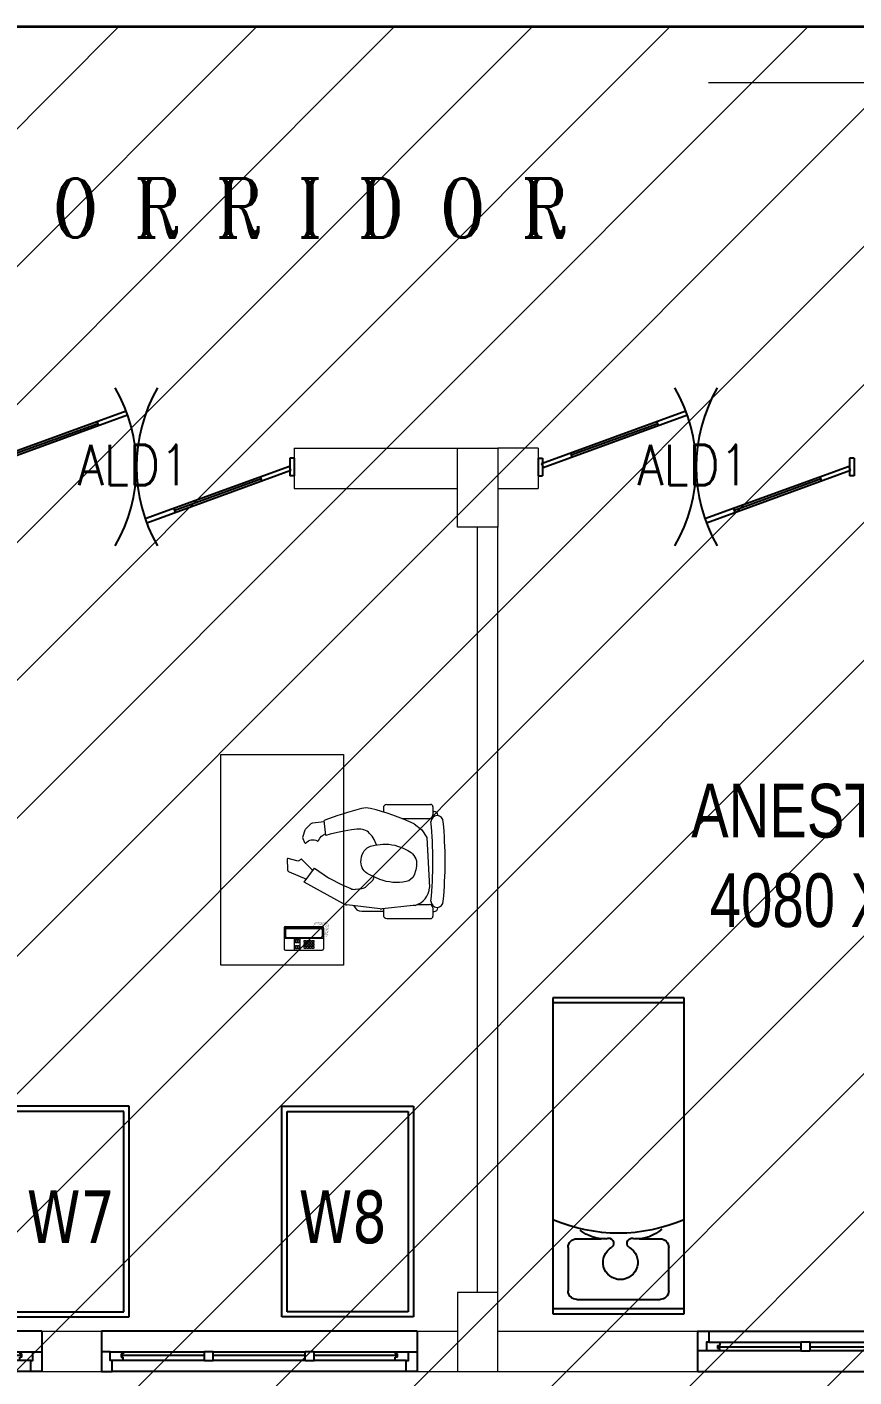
# Model space of a CAD drawing. Extents: x 2733443 to 3206532, y -1516114 to -1264405.
# Drawn here: x 3171525 to 3176239, y -1306177 to -1298485 of the extents above; entities that cross this region are included whole.
import ezdxf
from ezdxf.enums import TextEntityAlignment as Align

# ---------------------------------------------------------------- set-up
doc = ezdxf.new("R2010")
doc.units = 0
doc.header["$MEASUREMENT"] = 0
doc.linetypes.add('1', pattern=[0, 0, 0])
for name, color, linetype in [('ALD1', 7, 'Continuous'), ('DOOR', 40, 'Continuous'), ('furniture', 33, 'Continuous'), ('HS', 251, '1'), ('Plan', 44, 'Continuous'), ('Railing', 34, '1'), ('TEXT', 5, '1')]:
    doc.layers.add(name, color=color, linetype=linetype)
for name, color, linetype, lineweight in [('Column', 162, 'Continuous', 13), ('WALL', 7, '1', 35), ('windows', 4, 'Continuous', 0)]:
    doc.layers.add(name, color=color, linetype=linetype, lineweight=lineweight)
doc.styles.add('ARI', font='arial.ttf')
doc.styles.add('JCK', font='verdana.ttf', dxfattribs={"width": 0.75})
doc.styles.add('ROMANS', font='romans.shx')
doc.styles.add('RT', font='romant.shx')

# ---------------------------------------------------------------- blocks, each defined once
blk = doc.blocks.new('6w')
at = {"layer": 'Plan'}
for p, q in [((-36, 9.2), (-36, 0)), ((36, 9.2), (36, 0))]:
    blk.add_line(p, q, dxfattribs=at)
at = {"layer": 'Plan', "color": 143}
for p, q in [((-36, 9.2), (36, 9.2)), ((-31, 4), (-31.5, 4)), ((-31.5, 3.25), (-31.5, 4)), ((-31.5, 3.61), (-12.5, 3.61)), ((-31.5, 3.25), (-31, 3.25)), ((-31, 4.5), (-31, 4)), ((-31, 2.5), (-31, 3.25)), ((-10.5, 3.61), (10.5, 3.61)), ((34, 4.5), (12.5, 4.5)), ((12.5, 3.61), (31.5, 3.61)), ((31, 4.5), (31, 4)), ((31, 4), (31.5, 4)), ((31.5, 3.25), (31, 3.25)), ((31, 2.5), (31, 3.25)), ((31.5, 4), (31.5, 3.25)), ((-33.5, 2.5), (-12.5, 2.5)), ((-33.5, 0), (33.5, 0)), ((-10.5, 2.5), (10.5, 2.5)), ((12.5, 2.5), (33.5, 2.5))]:
    blk.add_line(p, q, dxfattribs=at)
at = {"layer": 'Plan', "color": 40}
for p, q in [((-12.5, 2.5), (-12.5, 4.5)), ((-12.5, 4.5), (-10.5, 4.5)), ((-10.5, 2.5), (-10.5, 4.5)), ((10.5, 4.5), (12.5, 4.5)), ((10.5, 2.5), (10.5, 4.5)), ((12.5, 2.5), (12.5, 4.5)), ((-10.5, 2.5), (-12.5, 2.5)), ((12.5, 2.5), (10.5, 2.5))]:
    blk.add_line(p, q, dxfattribs=at)
for points in [[(-34, 4.5), (-36, 4.5), (-36, 0), (-33.5, 0), (-33.5, 2.5), (-34, 2.5), (-34, 4.5)], [(34, 4.5), (36, 4.5), (36, 0), (33.5, 0), (33.5, 2.5), (34, 2.5), (34, 4.5)]]:
    blk.add_lwpolyline(points, close=True, dxfattribs=at)
at = {"layer": 'Plan', "color": 143}
for points in [[(-12.5, 4.5), (-34, 4.5)], [(10.5, 4.5), (-10.5, 4.5)]]:
    blk.add_lwpolyline(points, dxfattribs=at)
blk = doc.blocks.new('A$C27C2381A')
at = {"layer": 'furniture'}
for p, q in [((750, 1800), (0, 1800)), ((0, 1800), (0, 0)), ((750, 1770.5), (0, 1770.5)), ((750, 0), (750, 1800)), ((137.4, 427.1), (279, 427.1)), ((492.7, 427.1), (612.6, 427.1)), ((88.2, 377.9), (88.2, 130.3)), ((661.8, 130.3), (661.8, 377.9)), ((137.4, 81.1), (612.6, 81.1)), ((0, 29.5), (750, 29.5)), ((0, 0), (750, 0))]:
    blk.add_line(p, q, dxfattribs=at)
at = {"layer": 'furniture', "extrusion": (0, 0, -1)}
for centre, major_axis, ratio, start_param, end_param in [((375, 1815.7), (0, 1357), 0.832875, 2.803386, 3.479799), ((294.6, 642.7), (-68.8, -205), 0.993949, -0.370916, 0.370916), ((478, 642.8), (152.9, -152.9), 1, 0.057548, 0.834547), ((137.4, 377.9), (34.8, 34.8), 1, 3.926991, 5.497787), ((318.6, 401.3), (-3.5, -29), 1, 2.514084, 5.464678), ((453.1, 401.3), (3.7, -29), 1, 0.827079, 3.777674), ((612.6, 377.9), (-34.8, 34.8), 1, 0.785398, 2.356194), ((385.9, 293.1), (-99, 0), 0.994805, 2.082243, 7.342535), ((137.4, 130.3), (-34.8, 34.8), 1, 3.926991, 5.497787), ((612.6, 130.3), (34.8, 34.8), 1, 0.785398, 2.356194)]:
    blk.add_ellipse(centre, major_axis=major_axis, ratio=ratio, start_param=start_param, end_param=end_param, dxfattribs=at)
blk = doc.blocks.new('Z$W@#5624')
at = {"layer": 'DOOR'}
for p, q in [((19.2, 469.7), (840.4, 768.6)), ((27.7, 446.2), (848.9, 745.1)), ((187.7, 517.8), (680.4, 697.1)), ((676.2, 708.8), (684.7, 685.4)), ((0, 399.5), (0, 499.4)), ((0, 499.4), (25, 499.4)), ((19.2, 469.7), (27.7, 446.2)), ((25, 399.5), (25, 499.4)), ((183.4, 529.5), (192, 506)), ((1797.8, 499.4), (1772.8, 499.4)), ((1772.8, 399.5), (1772.8, 499.4)), ((1797.8, 399.5), (1797.8, 499.4)), ((0, 399.5), (25, 399.5)), ((1770, 452.6), (948.8, 153.7)), ((1778.6, 429.2), (957.4, 130.3)), ((1614.3, 369.4), (1605.8, 392.9)), ((1778.6, 429.2), (1770, 452.6)), ((1797.8, 399.5), (1772.8, 399.5)), ((1610.1, 381.1), (1117.3, 201.8)), ((1113.1, 213.5), (1121.6, 190.1))]:
    blk.add_line(p, q, dxfattribs=at)
at = {"layer": 'DOOR', "color": 145}
for centre, start_param, end_param in [((0, 449.4), 2.617994, 3.665191), ((1797.8, 449.4), -0.523599, 0.523599)]:
    blk.add_ellipse(centre, major_axis=(-898.9, 0), ratio=1, start_param=start_param, end_param=end_param, dxfattribs=at)
blk = doc.blocks.new('A$C22C3796F')
at = {"layer": 'furniture'}
for p, q in [((0, 1200), (750, 1200)), ((0, 0), (0, 1200)), ((30, 1170.5), (720, 1170.5)), ((30, 29.5), (30, 1170.5)), ((720, 1170.5), (720, 29.5)), ((750, 1200), (750, 0)), ((750, 0), (0, 0)), ((720, 29.5), (30, 29.5))]:
    blk.add_line(p, q, dxfattribs=at)

msp = doc.modelspace()

# ---------------------------------------------------------------- hatches: boundary and pattern name
at = {"layer": 'Railing', "lineweight": 5}
h = msp.add_hatch(dxfattribs=at)
h.set_pattern_fill('ANSI31', color=251, scale=4444, style=0)
h.set_pattern_definition([(45, (369445.5, 3650.05), (-392.79782, 392.79782), [])])
h.paths.add_polyline_path([(3193423.4847, -1298547.9394), (3193423.4847, -1298485.4394)])
h.paths.add_polyline_path([(3193423.4847, -1300285.4394), (3193423.4847, -1300222.9394)])
h.paths.add_polyline_path([(3193423.4847, -1300222.9394), (3193423.4847, -1298547.9394)])
edge = h.paths.add_edge_path()
edge.add_arc((3159297.5403, -1308308.0519), 137.6174, -59.97703951, 262.07613959, ccw=False)
edge.add_line((3159366.3968, -1308427.2044), (3159420.7408, -1315035.4394))
edge.add_line((3159420.7408, -1315035.4394), (3186723.5688, -1315035.4394))
edge.add_line((3186723.5688, -1315035.4394), (3186723.5688, -1308416.3302))
edge.add_arc((3186838.5688, -1308222.9394), 225, 120.73786853, 239.26213147, ccw=False)
edge.add_line((3186723.5688, -1308029.5486), (3186723.5688, -1300885.4394))
edge.add_line((3186723.5688, -1300885.4394), (3186723.5688, -1298485.4394))
edge.add_line((3186723.5688, -1298485.4394), (3147571.0688, -1298485.4394))
edge.add_line((3147571.0688, -1298485.4394), (3147571.0688, -1309160.4394))
edge.add_line((3147571.0688, -1309160.4394), (3151421.0688, -1309160.4394))
edge.add_line((3151421.0688, -1309160.4394), (3151421.0688, -1300885.4394))
edge.add_line((3151421.0688, -1300885.4394), (3159394.8188, -1300885.4394))
edge.add_line((3159394.8188, -1300885.4394), (3159392.3188, -1305915.4394))
edge.add_line((3159392.3188, -1305915.4394), (3159384.9142, -1305915.4394))
edge.add_line((3159384.9142, -1305915.4394), (3159402.2235, -1308020.2536))
edge.add_arc((3159312.1459, -1308197.3944), 198.728, -260.2726368, 63.04628166, ccw=False)
edge.add_arc((3159318.5688, -1308222.9394), 225, 24.27465212, 100.2403482, ccw=False)
edge.add_arc((3159318.5688, -1308222.9394), 225, -1.91021323, 24.27465212, ccw=False)
edge.add_arc((3159318.5688, -1308222.9394), 225, 259.7596518, 358.08978677, ccw=False)

# ---------------------------------------------------------------- linework, layer by layer
at = {"layer": 'Column', "color": 251, "lineweight": 5}
for points in [[(3174208.5688, -1301335.4394), (3173978.5688, -1301335.4394), (3173978.5688, -1300885.4394), (3174208.5688, -1300885.4394)], [(3173978.5688, -1306145.4394), (3174208.5688, -1306145.4394), (3174208.5688, -1305695.4394), (3173978.5688, -1305695.4394)]]:
    msp.add_lwpolyline(points, close=True, dxfattribs=at)
at = {"layer": 'furniture', "color": 251, "lineweight": 5}
for p, q in [((3173556.0815, -1302934.8846), (3173556.0815, -1302958.3896)), ((3173576.0815, -1302914.8846), (3173824.6326, -1302914.8846)), ((3173838.2835, -1302928.5355), (3173838.2835, -1302974.9987)), ((3173660.6286, -1302994.8846), (3173818.3975, -1302994.8846)), ((3173838.2835, -1302954.8846), (3173845.6049, -1302954.8846)), ((3173866.1281, -1302975.4078), (3173866.1281, -1302978.8122)), ((3173750.9917, -1303484.8846), (3173818.3975, -1303484.8846)), ((3173433.3814, -1303522.9967), (3173556.0815, -1303522.9967)), ((3173556.0815, -1303508.5574), (3173556.0815, -1303544.8846)), ((3173838.2835, -1303504.7706), (3173838.2835, -1303551.2338)), ((3173838.2835, -1303524.8846), (3173845.6049, -1303524.8846)), ((3173866.1281, -1303500.9571), (3173866.1281, -1303504.3614)), ((3172990.6977, -1303617.213), (3173215.6977, -1303617.213)), ((3172990.6977, -1303617.213), (3172990.6977, -1303738.213)), ((3172993.6977, -1303617.213), (3172993.6977, -1303677.213)), ((3172998.1977, -1303629.213), (3172998.1977, -1303665.213)), ((3172998.6977, -1303610.213), (3173207.6977, -1303610.213)), ((3173003.6977, -1303617.213), (3173003.6977, -1303622.3756)), ((3173005.1977, -1303622.213), (3173201.1977, -1303622.213)), ((3173202.6977, -1303617.213), (3173202.6977, -1303622.3756)), ((3173208.1977, -1303629.213), (3173208.1977, -1303665.213)), ((3173212.6977, -1303617.213), (3173212.6977, -1303677.213)), ((3173215.6977, -1303619.4645), (3173215.6977, -1303738.213)), ((3173576.0815, -1303564.8846), (3173824.6326, -1303564.8846)), ((3172990.6977, -1303677.213), (3173215.6977, -1303677.213)), ((3173003.6977, -1303672.0504), (3173003.6977, -1303677.213)), ((3173005.1977, -1303672.213), (3173201.1977, -1303672.213)), ((3173048.1977, -1303677.213), (3173048.1977, -1303745.213)), ((3173080.6977, -1303677.213), (3173080.6977, -1303745.213)), ((3173202.6977, -1303672.0504), (3173202.6977, -1303677.213)), ((3172998.6977, -1303745.213), (3173207.6977, -1303745.213))]:
    msp.add_line(p, q, dxfattribs=at)
msp.add_lwpolyline([(3172629.0114, -1302630.9964), (3173329.0114, -1302630.9964), (3173329.0114, -1303830.9964), (3172629.0114, -1303830.9964)], close=True, dxfattribs=at)
at = {"layer": 'furniture', "color": 251, "lineweight": 5, "const_width": 1}
msp.add_lwpolyline([(3173156.7192, -1303610.213, -0.184574231), (3173167.9026, -1303592.704, -1.443640278), (3173170.534, -1303601.9185, -0.837914567), (3173169.2183, -1303588.0967, -0.305359747), (3173190.9272, -1303595.3367, -1.584726143), (3173181.7174, -1303597.3112, -0.253152776), (3173192.9007, -1303584.8057, -0.874198267), (3173201.4528, -1303601.2603, -0.915252501), (3173198.9011, -1303589.1551, -0.223820779), (3173216.7644, -1303591.4612, -1.703342786), (3173210.6626, -1303599.2858, -0.588962067), (3173227.1087, -1303585.464, -0.717794924), (3173226.4509, -1303601.9185, -0.98310391), (3173223.1617, -1303591.3876, -0.326361597), (3173241.5813, -1303597.3112, -0.758715637), (3173229.0823, -1303613.1076, -0.906186453), (3173231.7137, -1303604.5513, -0.189488326), (3173242.8971, -1303611.7913, -0.794799738), (3173228.4244, -1303628.2458, -1.223996382), (3173235.0029, -1303620.3477, -0.072149419), (3173241.5813, -1303631.5367, -0.645886271), (3173229.0823, -1303644.7004, -1.366917007), (3173235.0029, -1303636.8022, -0.078415282), (3173240.2657, -1303647.3331, -0.723006121), (3173228.4244, -1303655.8895, -1.10548418), (3173233.6872, -1303649.9659, -0.327891892), (3173235.0029, -1303661.8132, -0.446637588), (3173222.5038, -1303664.4459, -0.327263408), (3173218.5567, -1303651.9404, -1.240440909), (3173225.1352, -1303655.8895, -0.61130724), (3173208.1977, -1303650.9998)], format="xyb", dxfattribs=at)
at = {"layer": 'furniture', "color": 251, "lineweight": 5}
for points in [[(3173055.1977, -1303686.213, -0.414213562), (3173057.1977, -1303684.213), (3173060.1977, -1303684.213, -0.414213562), (3173062.1977, -1303686.213), (3173062.1977, -1303702.213, -0.414213562), (3173060.1977, -1303704.213), (3173057.1977, -1303704.213, -0.414213562), (3173055.1977, -1303702.213)], [(3173062.1977, -1303736.213, -0.414213562), (3173060.1977, -1303738.213), (3173057.1977, -1303738.213, -0.414213562), (3173055.1977, -1303736.213), (3173055.1977, -1303720.213, -0.414213562), (3173057.1977, -1303718.213), (3173060.1977, -1303718.213, -0.414213562), (3173062.1977, -1303720.213)], [(3173073.6977, -1303702.213, -0.414213562), (3173071.6977, -1303704.213), (3173068.6977, -1303704.213, -0.414213562), (3173066.6977, -1303702.213), (3173066.6977, -1303686.213, -0.414213562), (3173068.6977, -1303684.213), (3173071.6977, -1303684.213, -0.414213562), (3173073.6977, -1303686.213)], [(3173073.6977, -1303736.213, -0.414213562), (3173071.6977, -1303738.213), (3173068.6977, -1303738.213, -0.414213562), (3173066.6977, -1303736.213), (3173066.6977, -1303720.213, -0.414213562), (3173068.6977, -1303718.213), (3173071.6977, -1303718.213, -0.414213562), (3173073.6977, -1303720.213)], [(3173112.6977, -1303689.213, -0.414213562), (3173114.6977, -1303691.213), (3173114.6977, -1303699.213, -0.414213562), (3173112.6977, -1303701.213), (3173106.6977, -1303701.213, -0.414213562), (3173104.6977, -1303699.213), (3173104.6977, -1303691.213, -0.414213562), (3173106.6977, -1303689.213)], [(3173112.6977, -1303706.213, -0.414213562), (3173114.6977, -1303708.213), (3173114.6977, -1303716.213, -0.414213562), (3173112.6977, -1303718.213), (3173106.6977, -1303718.213, -0.414213562), (3173104.6977, -1303716.213), (3173104.6977, -1303708.213, -0.414213562), (3173106.6977, -1303706.213)], [(3173127.6977, -1303689.213, -0.414213562), (3173129.6977, -1303691.213), (3173129.6977, -1303699.213, -0.414213562), (3173127.6977, -1303701.213), (3173121.6977, -1303701.213, -0.414213562), (3173119.6977, -1303699.213), (3173119.6977, -1303691.213, -0.414213562), (3173121.6977, -1303689.213)], [(3173127.6977, -1303706.213, -0.414213562), (3173129.6977, -1303708.213), (3173129.6977, -1303716.213, -0.414213562), (3173127.6977, -1303718.213), (3173121.6977, -1303718.213, -0.414213562), (3173119.6977, -1303716.213), (3173119.6977, -1303708.213, -0.414213562), (3173121.6977, -1303706.213)], [(3173142.6977, -1303689.213, -0.414213562), (3173144.6977, -1303691.213), (3173144.6977, -1303699.213, -0.414213562), (3173142.6977, -1303701.213), (3173136.6977, -1303701.213, -0.414213562), (3173134.6977, -1303699.213), (3173134.6977, -1303691.213, -0.414213562), (3173136.6977, -1303689.213)], [(3173142.6977, -1303706.213, -0.414213562), (3173144.6977, -1303708.213), (3173144.6977, -1303716.213, -0.414213562), (3173142.6977, -1303718.213), (3173136.6977, -1303718.213, -0.414213562), (3173134.6977, -1303716.213), (3173134.6977, -1303708.213, -0.414213562), (3173136.6977, -1303706.213)], [(3173157.6977, -1303689.213, -0.414213562), (3173159.6977, -1303691.213), (3173159.6977, -1303699.213, -0.414213562), (3173157.6977, -1303701.213), (3173151.6977, -1303701.213, -0.414213562), (3173149.6977, -1303699.213), (3173149.6977, -1303691.213, -0.414213562), (3173151.6977, -1303689.213)], [(3173157.6977, -1303706.213, -0.414213562), (3173159.6977, -1303708.213), (3173159.6977, -1303716.213, -0.414213562), (3173157.6977, -1303718.213), (3173151.6977, -1303718.213, -0.414213562), (3173149.6977, -1303716.213), (3173149.6977, -1303708.213, -0.414213562), (3173151.6977, -1303706.213)], [(3173112.6977, -1303723.213, -0.414213562), (3173114.6977, -1303725.213), (3173114.6977, -1303733.213, -0.414213562), (3173112.6977, -1303735.213), (3173106.6977, -1303735.213, -0.414213562), (3173104.6977, -1303733.213), (3173104.6977, -1303725.213, -0.414213562), (3173106.6977, -1303723.213)], [(3173127.6977, -1303723.213, -0.414213562), (3173129.6977, -1303725.213), (3173129.6977, -1303733.213, -0.414213562), (3173127.6977, -1303735.213), (3173121.6977, -1303735.213, -0.414213562), (3173119.6977, -1303733.213), (3173119.6977, -1303725.213, -0.414213562), (3173121.6977, -1303723.213)], [(3173142.6977, -1303723.213, -0.414213562), (3173144.6977, -1303725.213), (3173144.6977, -1303733.213, -0.414213562), (3173142.6977, -1303735.213), (3173136.6977, -1303735.213, -0.414213562), (3173134.6977, -1303733.213), (3173134.6977, -1303725.213, -0.414213562), (3173136.6977, -1303723.213)], [(3173157.6977, -1303723.213, -0.414213562), (3173159.6977, -1303725.213), (3173159.6977, -1303733.213, -0.414213562), (3173157.6977, -1303735.213), (3173151.6977, -1303735.213, -0.414213562), (3173149.6977, -1303733.213), (3173149.6977, -1303725.213, -0.414213562), (3173151.6977, -1303723.213)]]:
    msp.add_lwpolyline(points, format="xyb", close=True, dxfattribs=at)
for centre, radius, start, end in [((3173576.0815, -1302934.8846), 20, 90, 180), ((3173824.6326, -1302928.5355), 13.6508, 0, 90), ((3173818.3975, -1302974.9987), 19.8859, 270, 0), ((3173862.1491, -1303013.7558), 35.1695, 0, 180), ((3171570.8249, -1303239.8846), 2267.4585, 354.27650003, 5.72349997), ((3173845.6049, -1302975.4078), 20.5232, 0, 90), ((3171571.0675, -1303239.8846), 2337.2159, 354.44787071, 5.55212929), ((3173818.3975, -1303504.7706), 19.8859, 0, 90), ((3173862.1491, -1303466.0134), 35.1695, 180, 0), ((3173433.3814, -1303473.791), 49.2057, 201.40875427, 270), ((3173544.4917, -1303459.4854), 50, 263.43344379, 275.86996593), ((3173576.0815, -1303544.8846), 20, 180, 270), ((3173824.6326, -1303551.2338), 13.6508, 270, 0), ((3173845.6049, -1303504.3614), 20.5232, 270, 0), ((3172998.7452, -1303618.3387), 8.1259, 90.33511821, 172.03673212), ((3173005.1977, -1303629.213), 7, 90, 180), ((3173201.1977, -1303629.213), 7, 0, 90), ((3173207.6501, -1303618.3387), 8.1259, 352.03673214, 89.66488179), ((3173005.1977, -1303665.213), 7, 180, 270), ((3173201.1977, -1303665.213), 7, 270, 0), ((3172998.7452, -1303737.0873), 8.1259, 187.96326788, 269.66488179), ((3173207.6501, -1303737.0873), 8.1259, 270.33511821, 352.03673212)]:
    msp.add_arc(centre, radius, start, end, dxfattribs=at)
at = {"layer": 'HS', "color": 251, "lineweight": 5}
for p, q in [((3173229.0049, -1303091.1444), (3173217.7935, -1303006.9815)), ((3173732.2015, -1303024.9384), (3173775.4778, -1303058.8918)), ((3173253.7414, -1303084.6982), (3173229.0049, -1303091.1444)), ((3173295.6086, -1303073.9048), (3173253.7414, -1303084.6982)), ((3173332.4211, -1303066.716), (3173295.6086, -1303073.9048)), ((3173373.5633, -1303060.2522), (3173332.4211, -1303066.716)), ((3173405.3211, -1303056.668), (3173373.5633, -1303060.2522)), ((3173407.6273, -1303056.3057), (3173405.3211, -1303056.668)), ((3173493.0981, -1303096.0318), (3173477.9545, -1303080.1426)), ((3173503.1871, -1303115.5256), (3173493.0981, -1303096.0318)), ((3173775.4778, -1303058.8918), (3173803.59, -1303103.6591)), ((3173516.6673, -1303145.5431), (3173503.1871, -1303115.5256)), ((3173803.59, -1303103.6591), (3173819.0478, -1303387.8814)), ((3173105.5819, -1303358.111), (3173163.3792, -1303278.7678)), ((3173163.3792, -1303278.7678), (3173243.4475, -1303332.2354)), ((3173243.4475, -1303332.2354), (3173321.3613, -1303371.989)), ((3173498.8324, -1303344.8404), (3173504.2705, -1303328.1854)), ((3173329.2506, -1303481.2829), (3173105.5819, -1303358.111)), ((3173321.3613, -1303371.989), (3173370.2706, -1303394.2141)), ((3173397.7027, -1303398.2362), (3173432.734, -1303393.4655)), ((3173459.8429, -1303380.7166), (3173498.8324, -1303344.8404)), ((3173538.7739, -1303509.1574), (3173347.6518, -1303487.1569)), ((3173725.3484, -1303491.1551), (3173549.6053, -1303509.2232)), ((3173736.6165, -1303489.733), (3173725.3484, -1303491.1551))]:
    msp.add_line(p, q, dxfattribs=at)
for points in [[(3173218.5619, -1303013.8096), (3173151.5349, -1303021.9226, 0.166503549), (3173142.7837, -1303026.1545), (3173112.5106, -1303056.1273, 0.116665963), (3173108.8534, -1303061.9854), (3173096.8088, -1303097.635, 0.181582701), (3173097.1614, -1303108.1763), (3173107.2105, -1303132.4381, 0.566274667), (3173115.6928, -1303133.6994, -0.372710594), (3173179.1706, -1303122.844, 0.458370614), (3173186.3725, -1303120.4938, -0.210622193), (3173227.6855, -1303081.24)], [(3173552.357, -1303140.6185, -0.128062344), (3173685.1269, -1303171.7538, -0.21571655), (3173745.7015, -1303235.3104), (3173744.9559, -1303266.3431), (3173741.3308, -1303287.9915), (3173731.9259, -1303317.5742, -0.242432532), (3173685.7085, -1303354.3458, -0.136513432), (3173536.3244, -1303342.6839), (3173474.2686, -1303313.5343, -0.297128995), (3173427.9332, -1303242.6136, -0.138986281), (3173442.6617, -1303186.195, -0.1051671), (3173464.2209, -1303161.9098), (3173483.7147, -1303151.8209), (3173506.8132, -1303146.7867), (3173552.2851, -1303141.0479)], [(3173154.5788, -1303290.3146), (3173091.8665, -1303228.7369, 0.445832703), (3173083.3144, -1303229.2721), (3173081.9714, -1303230.9688, -0.304270321), (3173063.643, -1303236.8505), (3173014.3442, -1303222.6628, 0.509982512), (3173006.9948, -1303228.402), (3173008.9376, -1303283.2723, 0.292522953), (3173019.5243, -1303298.5964), (3173118.4322, -1303340.0729)]]:
    msp.add_lwpolyline(points, format="xyb", dxfattribs=at)
for centre, radius, start, end in [((3173999.5013, -1305064.5724), 2201.0787, 104.94300152, 110.80249026), ((3173457.7213, -1303034.5462), 100, 75.70767542, 104.94300152), ((3173105.4781, -1304417.2253), 1526.8415, 65.76560581, 75.70767542), ((3173420.0437, -1303135.3363), 80, 43.62381704, 98.9286635), ((3173390.9558, -1303348.6935), 50, 245.56229751, 277.75503053), ((3173425.9871, -1303343.9228), 50, 277.75503053, 312.61873103), ((3173708.5285, -1303382.7179), 110.6398, 284.70655073, 357.32506118), ((3173353.3697, -1303437.4849), 50, 241.15890613, 263.43344379)]:
    msp.add_arc(centre, radius, start, end, dxfattribs=at)
at = {"layer": 'WALL', "color": 251}
msp.add_line((3193653.4847, -1298485.4394), (3147496.0688, -1298485.4394), dxfattribs=at)
at = {"layer": 'WALL', "color": 251, "lineweight": 5}
for p, q in [((3175409.4873, -1298801.0182), (3177209.4873, -1298801.0182)), ((3173048.5487, -1300885.4394), (3173048.5487, -1301115.4394)), ((3173048.5487, -1300885.4394), (3173978.5688, -1300885.4394)), ((3174438.8603, -1300885.4394), (3174208.5688, -1300885.4394)), ((3174438.8603, -1300885.4394), (3174438.8603, -1301115.4394)), ((3173048.5487, -1301115.4394), (3173978.5688, -1301115.4394)), ((3174208.5688, -1301115.4394), (3174438.8603, -1301115.4394)), ((3174208.5688, -1301115.4394), (3174438.8603, -1301115.4394)), ((3174093.5688, -1305695.4394), (3174093.5688, -1301335.4394)), ((3174208.5688, -1305695.4394), (3174208.5688, -1301335.4394)), ((3171608.5688, -1305915.4394), (3171948.5688, -1305915.4394)), ((3171608.5688, -1305915.4394), (3171608.5688, -1306145.4394)), ((3171948.5688, -1305915.4394), (3171948.5688, -1306145.4394)), ((3173748.5688, -1305915.4394), (3173978.5688, -1305915.4394)), ((3173748.5688, -1305915.4394), (3173748.5688, -1306145.4394)), ((3174208.5688, -1305915.4394), (3175348.7305, -1305915.4394)), ((3175348.7305, -1306145.4394), (3175348.7305, -1305915.4394)), ((3171608.5688, -1306145.4394), (3171948.5688, -1306145.4394)), ((3173748.5688, -1306145.4394), (3173978.5688, -1306145.4394)), ((3174208.5688, -1306145.4394), (3175348.7305, -1306145.4394))]:
    msp.add_line(p, q, dxfattribs=at)

# ---------------------------------------------------------------- block references
at = {"layer": 'DOOR', "color": 251, "linetype": 'Continuous', "lineweight": 5, "xscale": 1.001247151754797, "yscale": 1.001247151754797, "zscale": 1.001247151754797, "rotation": 180}
for p in [(3173048.5487, -1300541.9267), (3176238.8603, -1300541.9267)]:
    msp.add_blockref('Z$W@#5624', p, dxfattribs=at)
at = {"layer": 'furniture', "color": 251, "lineweight": 5, "xscale": -1, "rotation": 180}
msp.add_blockref('A$C22C3796F', (3171356.9744, -1304634.7731), dxfattribs=at)
at = {"layer": 'furniture', "color": 251, "lineweight": 5, "rotation": 180}
msp.add_blockref('A$C22C3796F', (3173727.9263, -1304634.7731), dxfattribs=at)
at = {"layer": 'WALL', "color": 251, "lineweight": 5}
msp.add_blockref('A$C27C2381A', (3174521.2118, -1305816.5649), dxfattribs=at)
at = {"layer": 'windows', "color": 251, "lineweight": 5, "xscale": -25, "yscale": 25, "zscale": 24.99999999999242}
for p in [(3170708.5688, -1306145.4394), (3172848.5688, -1306145.4394)]:
    msp.add_blockref('6w', p, dxfattribs=at)
at = {"layer": 'windows', "color": 251, "lineweight": 5, "xscale": -25, "yscale": 25, "zscale": 24.99999999999242, "rotation": 180}
msp.add_blockref('6w', (3176248.7305, -1305915.4394), dxfattribs=at)

# ---------------------------------------------------------------- texts
at = {"layer": 'ALD1', "color": 251, "lineweight": 5, "style": 'ROMANS', "width": 0.85}
for p in [(3172131.7828, -1301095.9804), (3175322.0944, -1301095.9804)]:
    msp.add_text('ALD1', height=230, dxfattribs=at).set_placement(p, align=Align.CENTER)
at = {"layer": 'TEXT', "linetype": 'Continuous', "lineweight": 5, "style": 'RT', "width": 0.85}
msp.add_text('3.00m W I D E   C O R R I D O R', height=336.6, dxfattribs=at).set_placement((3170938.2476, -1299684.8721), align=Align.CENTER)
msp.add_text('3.00m W I D E   C O R R I D O R', height=336.6, dxfattribs=at).set_placement((3170938.2476, -1299684.8721), align=Align.CENTER)
at = {"layer": 'TEXT', "lineweight": 5, "ltscale": 1.5, "style": 'JCK', "width": 0.75}
for s, p in [('W7', (3171774.9561, -1305264.1733)), ('W8', (3173324.5014, -1305264.1733))]:
    msp.add_text(s, height=300, dxfattribs=at).set_placement(p, align=Align.MIDDLE_CENTER)
at = {"layer": 'TEXT', "linetype": 'Continuous', "lineweight": 5, "insert": (3176326.1769, -1303617.6302), "char_height": 306, "width": 8934.615511, "attachment_point": 8, "style": 'ARI'}
msp.add_mtext('{\\W0.75;ANESTHESIA\\P4080 X 4800}', dxfattribs=at)

doc.saveas('drawing.dxf')
